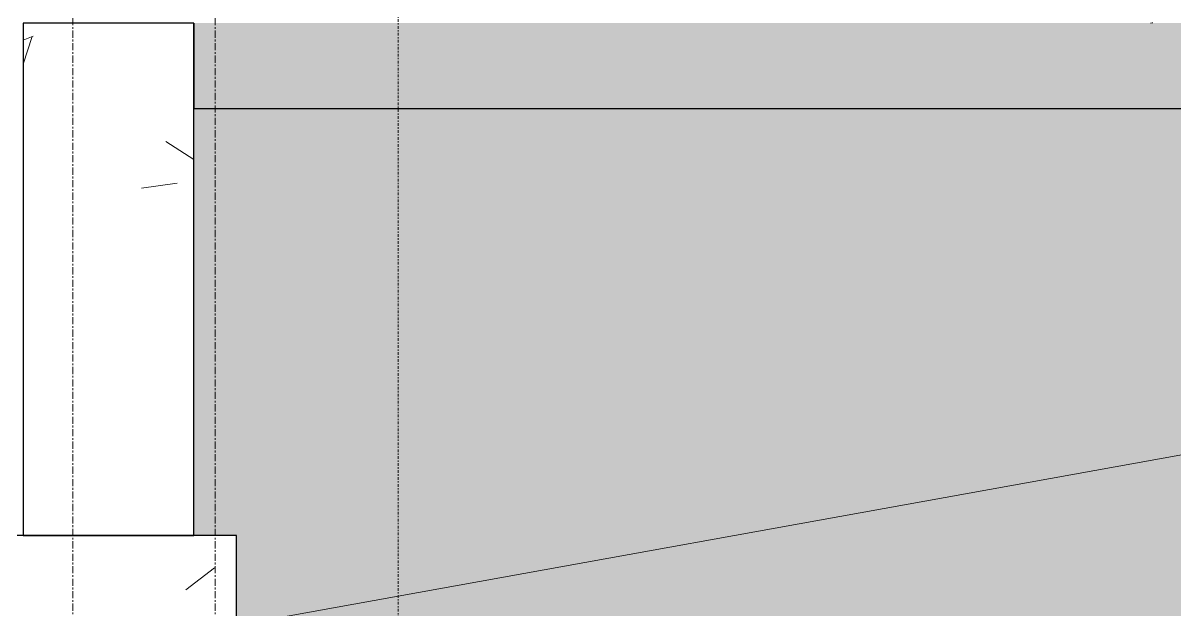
# Model space of a CAD drawing. Header units: inches. Extents: x -23445 to -32, y -314 to 853.
# Drawn here: x -18830.3 to -18749.4, y -41.2 to 0 of the extents above; entities that cross this region are included whole.
import ezdxf

# ---------------------------------------------------------------- set-up
doc = ezdxf.new("R2010")
doc.units = ezdxf.units.IN
doc.header["$MEASUREMENT"] = 0
doc.linetypes.add('Dash Dot 3_16_', pattern=[0.3125, 0.1875, -0.0625, 0, -0.0625])
doc.linetypes.add('Grid Line 1_2_', pattern=[0.875, 0.5, -0.125, 0.125, -0.125])
for name, color, linetype, lineweight in [('A-ANNO-IDEN', 131, 'Continuous', 9), ('A-ANNO-SYMB', 150, 'Continuous', 9), ('A-FLOR', 192, 'Continuous', 9), ('A-FLOR-PATT', 8, 'Continuous', 25), ('A-WALL-PATT', 111, 'Continuous', 25), ('C-TOPO', 7, 'Continuous', 9), ('I-FURN', 30, 'Continuous', 9), ('L-SITE-WALL', 31, 'Continuous', 9), ('S-FNDN', 32, 'Continuous', 9), ('S-GRID', 1, 'Continuous', 9)]:
    doc.layers.add(name, color=color, linetype=linetype, lineweight=lineweight)
pattern_1 = [(50, (-33544.22, 67.247), (55.0854, -4.81984), [5.76, -63.36]), (355, (-33544.22, 67.247), (-10.6557, 57.76853), [4.608, -50.688]), (100.451, (-33539.63, 66.846), (44.42947, 52.94866), [4.895, -53.848]), (46.184, (-33544.22, 82.61), (81.96444, -12.71212), [8.64, -95.04]), (96.636, (-33537.39, 81.55), (71.7815, 74.8124), [7.343, -80.772]), (351.184, (-33544.22, 82.61), (71.78195, 74.81243), [6.912, -76.032]), (21, (-33536.54, 78.767), (45.84207, -30.92146), [5.76, -63.36]), (326, (-33536.54, 78.767), (18.68706, 55.69148), [4.608, -50.688]), (71.451, (-33532.72, 76.19), (64.5289, 24.7701), [4.895, -53.848]), (37.5, (-33544.221, 67.247), (0.933895, 25.566816), [2.534, -47.539, 2.534, -48.922, -50.88]), (37.5, (-33544.221, 67.247), (0.933895, 25.566816), [-101.53, 2.534, -48.346]), (7.5, (-33544.22, 67.247), (20.20404, 30.2913), [2.534, -26.803, 2.534, -46.387, -19.392]), (7.5, (-33544.22, 67.247), (20.20404, 30.2913), [-78.259, 2.534, -16.858]), (327.5, (-33561.348, 67.247), (40.997785, -1.732403), [2.534, -16.666, 2.534, -57.37, -79.488]), (327.5, (-33561.348, 67.247), (40.997785, -1.732403), [-79.104, 2.534, -76.954]), (317.5, (-33569.028, 67.247), (44.78888, 7.68784), [2.534, -22.426, 2.534, -37.248, -56.448]), (317.5, (-33569.028, 67.247), (44.78888, 7.68784), [-64.742, 2.534, -53.914])]

# ---------------------------------------------------------------- blocks, each defined once
blk = doc.blocks.new('Struct_Xcel_Sports Complex_rvt-2-Building Section - East_West looking South _ Fitness Center')
at = {"layer": 'A-FLOR-PATT', "lineweight": 9}
h = blk.add_hatch(dxfattribs=at)
h.set_pattern_fill('FP_31', style=0, pattern_type=2)
h.set_pattern_definition(pattern_1)
h.paths.add_polyline_path([(-25189.865, -6.32), (-25174.515, -6), (-22066.14, -6), (-22066.14, 0), (-25174.515, 0), (-25189.865, -0.32), (-25287.665, -0.32), (-25303.015, 0), (-26272.89, 0), (-26272.89, -6), (-25303.015, -6), (-25287.665, -6.32), (-25241, -6.32)], flags=0)
at = {"layer": 'A-WALL-PATT', "lineweight": 9}
h = blk.add_hatch(dxfattribs=at)
h.set_pattern_fill('FP_31', style=0, pattern_type=2)
h.set_pattern_definition(pattern_1)
h.paths.add_polyline_path([(-26284.89, -36), (-26272.89, -36), (-26272.89, 0), (-26284.89, 0), (-26284.89, -1.684)], flags=0)
at = {"layer": 'S-FNDN'}
h = blk.add_hatch(dxfattribs=at)
h.set_pattern_fill('FP_31', color=256, style=0, pattern_type=2)
h.set_pattern_definition(pattern_1)
h.paths.add_polyline_path([(-26269.89, -48), (-26269.89, -36), (-26287.89, -36), (-26287.89, -48)], flags=0)
at = {"layer": 'A-FLOR', "color": 250, "lineweight": 25}
for p, q in [((-26272.89, 0), (-26272.89, -6)), ((-26272.89, -6), (-25303.015, -6))]:
    blk.add_line(p, q, dxfattribs=at)
at = {"layer": 'L-SITE-WALL', "color": 250, "lineweight": 25}
for p, q in [((-26272.89, 0), (-26284.89, 0)), ((-26284.89, 0), (-26284.89, -36)), ((-26272.89, -36), (-26272.89, 0)), ((-26284.89, -36), (-26272.89, -36))]:
    blk.add_line(p, q, dxfattribs=at)
at = {"layer": 'S-FNDN', "color": 250, "lineweight": 25}
for p, q in [((-26269.89, -36), (-26287.89, -36)), ((-26269.89, -48), (-26269.89, -36))]:
    blk.add_line(p, q, dxfattribs=at)
blk = doc.blocks.new('HermanMiller_Collection_Air-Chair_SideChair_Arms - Arms-460524-Building Section - East_West looking South _ Fitness Center')
at = {"layer": 'I-FURN'}
blk.add_ellipse((-26206.032, -0.018), major_axis=(0.499, 0.029), ratio=0.004932, start_param=5.439855, end_param=6.225253, dxfattribs=at)

msp = doc.modelspace()

# ---------------------------------------------------------------- hatches: boundary and pattern name
at = {"layer": 'C-TOPO'}
h = msp.add_hatch(dxfattribs=at)
h.set_pattern_fill('FP_12', color=256, style=0, pattern_type=2)
h.set_pattern_definition([(0, (-33544.22, 67.247), (48, 48), [48, -48]), (0, (-33544.22, 85.247), (48, 48), [48, -48]), (0, (-33544.22, 103.247), (48, 48), [48, -48]), (90, (-33538.22, 109.247), (-48, 48), [48, -48]), (90, (-33520.22, 109.247), (-48, 48), [48, -48]), (90, (-33502.22, 109.247), (-48, 48), [48, -48])])
h.paths.add_polyline_path([(-14557.857, -79.828), (-14417.486, -79.828), (-14417.486, 0), (-14601.53, 0), (-14601.53, -36), (-14598.53, -36), (-14598.53, -48), (-14616.53, -48), (-14616.53, -36), (-14611.53, -36), (-14611.53, -6), (-17719.905, -6), (-17735.762, -6.33), (-17833.055, -6.32), (-17852.53, -6), (-17852.53, -12), (-17933.655, -12), (-17933.655, -6), (-18200.905, -6), (-18200.905, -12), (-18282.655, -12), (-18282.655, -6), (-18818.28, -6), (-18818.28, -36), (-18815.28, -36), (-18815.28, -48), (-18833.28, -48), (-18833.28, -36), (-18832.28, -36), (-18832.28, 0), (-18909.358, 0), (-18909.358, -79.828), (-14598.53, -79.828)], flags=0)
h.paths.add_polyline_path([(-17786.39, -0.32), (-17735.255, -0.32), (-17719.905, 0), (-17848.405, 0), (-17833.055, -0.32)], flags=0)

# ---------------------------------------------------------------- linework, layer by layer
at = {"layer": 'A-ANNO-IDEN', "color": 153}
msp.add_line((-18449.561, 23.673), (-19035.353, -82.038), dxfattribs=at)
at = {"layer": 'A-ANNO-SYMB', "linetype": 'Dash Dot 3_16_'}
msp.add_line((-18803.926, -52.075), (-18803.926, 274.323), dxfattribs=at)
at = {"layer": 'S-GRID', "linetype": 'Grid Line 1_2_'}
for p, q in [((-18826.78, -273.161), (-18826.78, 671.892)), ((-18826.78, -273.161), (-18826.78, 671.892)), ((-18816.78, -273.161), (-18816.78, 671.892)), ((-18816.78, -273.161), (-18816.78, 671.892))]:
    msp.add_line(p, q, dxfattribs=at)

# ---------------------------------------------------------------- block references
at = {"color": 90, "lineweight": 5}
msp.add_blockref('Struct_Xcel_Sports Complex_rvt-2-Building Section - East_West looking South _ Fitness Center', (7454.61, 0), dxfattribs=at)
at = {"layer": 'I-FURN'}
msp.add_blockref('HermanMiller_Collection_Air-Chair_SideChair_Arms - Arms-460524-Building Section - East_West looking South _ Fitness Center', (7454.61, 0), dxfattribs=at)

doc.saveas('drawing.dxf')
